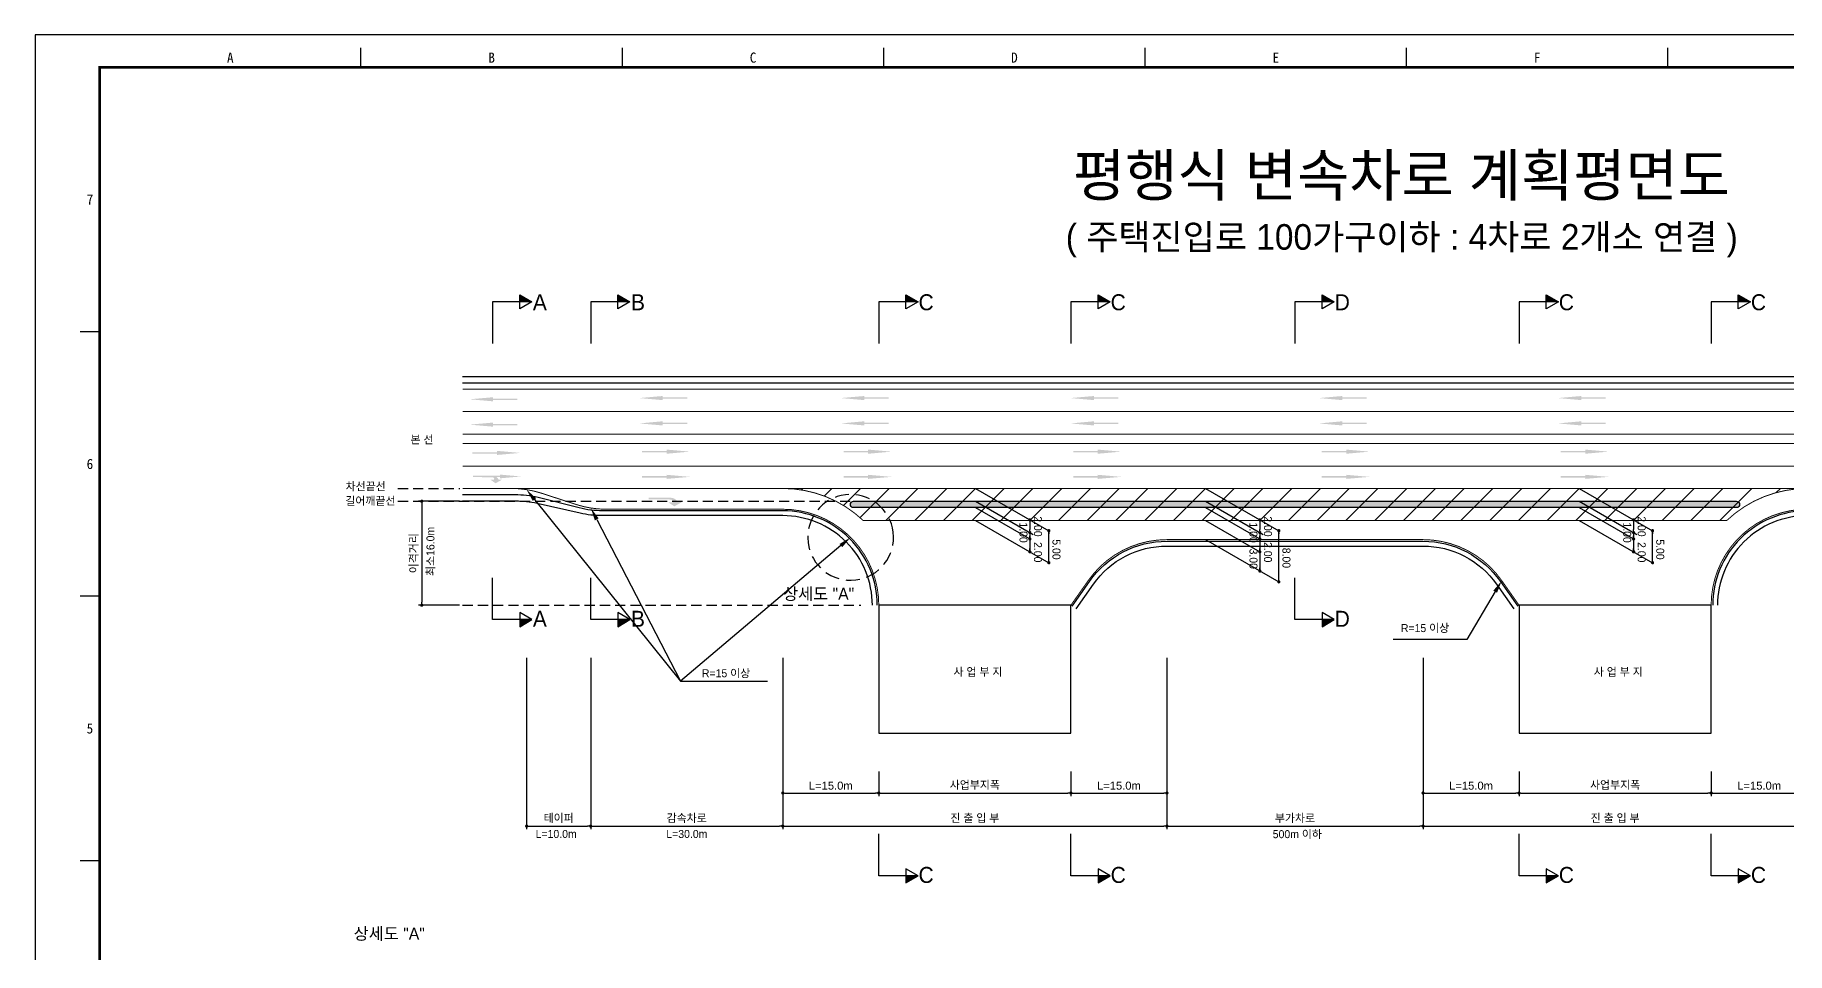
# Model space of a CAD drawing. Header units: millimetres. Extents: x 450 to 874, y -13 to 286.
# Drawn here: x 450.2 to 723.9, y 143.1 to 286.5 of the extents above; entities that cross this region are included whole.
import ezdxf
from ezdxf.enums import TextEntityAlignment as Align

# ---------------------------------------------------------------- set-up
doc = ezdxf.new("R2010")
doc.units = ezdxf.units.MM
doc.linetypes.add('HIDDEN', pattern=[9.525, 6.35, -3.175])
for name, color, linetype in [('CC-GSTR-0004', 4, 'Continuous'), ('CM-LANE-0030', 30, 'Continuous'), ('CZ-DIMT-0002', 7, 'Continuous'), ('CZ-EXST-0002', 1, 'Continuous'), ('CZ-LIN1-0007', 7, 'Continuous'), ('CZ-LIN2-0003', 3, 'Continuous'), ('CZ-LINE-0001', 7, 'Continuous'), ('CZ-TEXT-BOX0', 7, 'Continuous'), ('TITLE', 7, 'Continuous')]:
    doc.layers.add(name, color=color, linetype=linetype)
doc.styles.add('돋움', font='')
doc.styles.add('돋음체', font='')
doc.styles.get('돋움').set_extended_font_data('Dotum')
doc.styles.get('돋음체').set_extended_font_data('DotumChe')

# ---------------------------------------------------------------- blocks, each defined once
blk = doc.blocks.new('_Dot')
at = {"color": 0, "linetype": 'ByBlock', "lineweight": -2}
blk.add_line((-0.5, 0), (-1, 0), dxfattribs=at)
at = {"color": 0, "linetype": 'ByBlock', "const_width": 0.5}
blk.add_lwpolyline([(-0.25, 0, 1), (0.25, 0, 1)], format="xyb", close=True, dxfattribs=at)

msp = doc.modelspace()

# ---------------------------------------------------------------- hatches: boundary and pattern name
at = {"layer": 'CM-LANE-0030'}
h = msp.add_hatch(dxfattribs=at)
h.set_pattern_fill('ANSI31', color=256, style=0)
h.set_pattern_definition([(45, (-1028.748, -0.339), (-2.245064, 2.245064), [])])
h.paths.add_polyline_path([(714.48, 210.64, -0.191871), (727.03, 215.64), (567.03, 215.64, -0.191871), (579.58, 210.64)])
at = {"layer": 'CZ-LIN1-0007'}
for points in [[(521.78, 229.89), (521.78, 229.68), (525.6, 229.68), (525.6, 229.46), (521.78, 229.46), (521.78, 229.25), (518.13, 229.57)], [(548.27, 230.08), (548.27, 229.87), (552.1, 229.87), (552.1, 229.66), (548.27, 229.66), (548.27, 229.44), (544.62, 229.76)], [(579.75, 230.08), (579.75, 229.87), (583.58, 229.87), (583.58, 229.66), (579.75, 229.66), (579.75, 229.44), (576.1, 229.76)], [(615.62, 230.08), (615.62, 229.87), (619.45, 229.87), (619.45, 229.66), (615.62, 229.66), (615.62, 229.44), (611.97, 229.76)], [(654.42, 230.08), (654.42, 229.87), (658.24, 229.87), (658.24, 229.66), (654.42, 229.66), (654.42, 229.44), (650.77, 229.76)], [(691.75, 230.08), (691.75, 229.87), (695.58, 229.87), (695.58, 229.66), (691.75, 229.66), (691.75, 229.44), (688.1, 229.76)], [(521.78, 225.93), (521.78, 225.72), (525.6, 225.72), (525.6, 225.5), (521.78, 225.5), (521.78, 225.29), (518.13, 225.61)], [(548.27, 226.13), (548.27, 225.91), (552.1, 225.91), (552.1, 225.7), (548.27, 225.7), (548.27, 225.48), (544.62, 225.8)], [(579.75, 226.13), (579.75, 225.91), (583.58, 225.91), (583.58, 225.7), (579.75, 225.7), (579.75, 225.48), (576.1, 225.8)], [(615.62, 226.13), (615.62, 225.91), (619.45, 225.91), (619.45, 225.7), (615.62, 225.7), (615.62, 225.48), (611.97, 225.8)], [(654.42, 226.13), (654.42, 225.91), (658.24, 225.91), (658.24, 225.7), (654.42, 225.7), (654.42, 225.48), (650.77, 225.8)], [(691.75, 226.13), (691.75, 225.91), (695.58, 225.91), (695.58, 225.7), (691.75, 225.7), (691.75, 225.48), (688.1, 225.8)], [(548.88, 221.71), (548.88, 221.49), (545.06, 221.49), (545.06, 221.28), (548.88, 221.28), (548.88, 221.06), (552.53, 221.39)], [(580.36, 221.71), (580.36, 221.49), (576.53, 221.49), (576.53, 221.28), (580.36, 221.28), (580.36, 221.06), (584.01, 221.39)], [(616.23, 221.71), (616.23, 221.49), (612.4, 221.49), (612.4, 221.28), (616.23, 221.28), (616.23, 221.06), (619.88, 221.39)], [(655.03, 221.71), (655.03, 221.49), (651.2, 221.49), (651.2, 221.28), (655.03, 221.28), (655.03, 221.06), (658.68, 221.39)], [(692.36, 221.71), (692.36, 221.49), (688.54, 221.49), (688.54, 221.28), (692.36, 221.28), (692.36, 221.06), (696.01, 221.39)], [(522.39, 221.51), (522.39, 221.3), (518.56, 221.3), (518.56, 221.09), (522.39, 221.08), (522.39, 220.87), (526.04, 221.19)], [(521.75, 217.63, -0.267976), (522.65, 217.02), (523.21, 217.02), (522.17, 216.45), (521.34, 217.02), (521.95, 217.02, 0.504994), (521.68, 217.39), (518.63, 217.41), (518.63, 217.65)], [(522.88, 217.8), (522.88, 217.61), (519.45, 217.61), (519.45, 217.42), (522.88, 217.42), (522.88, 217.22), (526.15, 217.51)], [(548.88, 217.77), (548.88, 217.56), (545.06, 217.56), (545.06, 217.34), (548.88, 217.34), (548.88, 217.13), (552.53, 217.45)], [(580.36, 217.77), (580.36, 217.56), (576.53, 217.56), (576.53, 217.34), (580.36, 217.34), (580.36, 217.13), (584.01, 217.45)], [(616.23, 217.77), (616.23, 217.56), (612.4, 217.56), (612.4, 217.34), (616.23, 217.34), (616.23, 217.13), (619.88, 217.45)], [(655.03, 217.77), (655.03, 217.56), (651.2, 217.56), (651.2, 217.34), (655.03, 217.34), (655.03, 217.13), (658.68, 217.45)], [(692.36, 217.77), (692.36, 217.56), (688.54, 217.56), (688.54, 217.34), (692.36, 217.34), (692.36, 217.13), (696.01, 217.45)], [(549.6, 214.18, -0.267976), (550.63, 213.5), (551.26, 213.5), (550.09, 212.84), (549.14, 213.49), (549.84, 213.49, 0.504994), (549.53, 213.91), (546.06, 213.93), (546.07, 214.2)]]:
    msp.add_hatch(color=256, dxfattribs=at).paths.add_polyline_path(points)
at = {"layer": 'CZ-LIN2-0003'}
h = msp.add_hatch(dxfattribs=at)
h.set_pattern_fill('CROSS', color=256, scale=0.075, style=0)
h.set_pattern_definition([(0, (-1028.74813, -0.3389), (0.47625, 0.47625), [0.238125, -0.714375]), (90, (-1028.62907, -0.45796), (-0.47625, 0.47625), [0.238125, -0.714375])])
h.paths.add_polyline_path([(715.96, 213.64), (578.1, 213.64, 0.732581), (577.81, 212.73, -0.002096), (577.94, 212.64), (716.12, 212.64, -0.002096), (716.25, 212.73, 0.732581)])
at = {"layer": 'CZ-LINE-0001'}
for points in [[(525.94, 245.91), (525.94, 244.81), (527.84, 244.81)], [(541.27, 245.91), (541.27, 244.81), (543.17, 244.81)], [(586.27, 245.91), (586.27, 244.81), (588.17, 244.81)], [(616.27, 245.91), (616.27, 244.81), (618.17, 244.81)], [(651.27, 245.91), (651.27, 244.81), (653.17, 244.81)], [(686.27, 245.91), (686.27, 244.81), (688.17, 244.81)], [(716.27, 245.91), (716.27, 244.81), (718.17, 244.81)], [(527.84, 195.14), (525.94, 195.14), (525.94, 194.04)], [(543.17, 195.14), (541.27, 195.14), (541.27, 194.04)], [(653.17, 195.14), (651.27, 195.14), (651.27, 194.04)], [(588.17, 155.12), (586.27, 155.12), (586.27, 154.02)], [(618.17, 155.12), (616.27, 155.12), (616.27, 154.02)], [(688.17, 155.12), (686.27, 155.12), (686.27, 154.02)], [(718.17, 155.12), (716.27, 155.12), (716.27, 154.02)]]:
    msp.add_hatch(color=256, dxfattribs=at).paths.add_polyline_path(points)

# ---------------------------------------------------------------- linework, layer by layer
at = {"color": 0, "linetype": 'ByBlock', "lineweight": -2}
for p, q in [((605.63, 210.49), (605.63, 210.24)), ((605.63, 208.99), (605.63, 209.24)), ((605.63, 208.49), (605.63, 208.24)), ((605.63, 207.99), (605.63, 208.24)), ((608.59, 208.78), (608.59, 208.53)), ((641.55, 210.49), (641.55, 210.24)), ((641.55, 208.99), (641.55, 209.24)), ((641.55, 208.49), (641.55, 208.24)), ((641.55, 207.99), (641.55, 208.24)), ((644.51, 208.78), (644.51, 208.53)), ((699.92, 210.49), (699.92, 210.24)), ((699.92, 208.99), (699.92, 209.24)), ((699.92, 208.49), (699.92, 208.24)), ((699.92, 207.99), (699.92, 208.24)), ((702.88, 208.78), (702.88, 208.53)), ((605.63, 205.99), (605.63, 206.24)), ((641.55, 205.99), (641.55, 206.24)), ((699.92, 205.99), (699.92, 206.24)), ((608.59, 204.28), (608.59, 204.53)), ((641.55, 202.99), (641.55, 203.24)), ((702.88, 204.28), (702.88, 204.53)), ((644.51, 201.28), (644.51, 201.53))]:
    msp.add_line(p, q, dxfattribs=at)
at = {"color": 0, "linetype": 'ByBlock', "const_width": 0.25}
for points in [[(605.63, 210.61, 1), (605.63, 210.86, 1)], [(641.55, 210.61, 1), (641.55, 210.86, 1)], [(699.92, 210.61, 1), (699.92, 210.86, 1)], [(605.63, 208.86, 1), (605.63, 208.61, 1)], [(605.63, 208.61, 1), (605.63, 208.86, 1)], [(605.63, 207.86, 1), (605.63, 207.61, 1)], [(608.59, 208.91, 1), (608.59, 209.16, 1)], [(641.55, 208.61, 1), (641.55, 208.86, 1)], [(641.55, 208.86, 1), (641.55, 208.61, 1)], [(641.55, 207.86, 1), (641.55, 207.61, 1)], [(644.51, 208.91, 1), (644.51, 209.16, 1)], [(699.92, 208.61, 1), (699.92, 208.86, 1)], [(699.92, 208.86, 1), (699.92, 208.61, 1)], [(699.92, 207.86, 1), (699.92, 207.61, 1)], [(702.88, 208.91, 1), (702.88, 209.16, 1)], [(605.63, 205.86, 1), (605.63, 205.61, 1)], [(641.55, 205.86, 1), (641.55, 205.61, 1)], [(699.92, 205.86, 1), (699.92, 205.61, 1)], [(608.59, 204.16, 1), (608.59, 203.91, 1)], [(641.55, 202.86, 1), (641.55, 202.61, 1)], [(702.88, 204.16, 1), (702.88, 203.91, 1)], [(644.51, 201.16, 1), (644.51, 200.91, 1)]]:
    msp.add_lwpolyline(points, format="xyb", close=True, dxfattribs=at)
at = {"layer": 'CC-GSTR-0004'}
for p, q in [((517.03, 233.14), (817.03, 233.14)), ((517.03, 232.14), (817.03, 232.14))]:
    msp.add_line(p, q, dxfattribs=at)
for points in [[(581.78, 197.39, 0.414214), (567.03, 212.14), (538.87, 212.14, -0.061321), (535.24, 212.59), (528.82, 214.2, 0.061321), (525.18, 214.64), (517.03, 214.64)], [(581.03, 197.39, 0.414214), (567.03, 211.39), (538.69, 211.39, -0.055385), (535.4, 211.76), (528.65, 213.28), (528.65, 213.28, 0.055385), (525.36, 213.64), (517.03, 213.64)], [(817.03, 214.64), (807.96, 214.64, 0.031099), (806.1, 214.53), (806.1, 214.53), (787.95, 212.26), (787.95, 212.26, -0.031099), (786.09, 212.14), (727.03, 212.14, 0.414214), (712.28, 197.39)], [(817.03, 213.64), (807.87, 213.64), (807.87, 213.64, 0.028015), (806.19, 213.55), (806.19, 213.55), (787.86, 211.49, -0.028015), (786.19, 211.39), (786.19, 211.39), (727.03, 211.39, 0.414214), (713.03, 197.39)], [(612.23, 197.25), (614.93, 201.09, -0.245085), (627.03, 207.39), (667.03, 207.39, -0.245085), (679.12, 201.09), (681.82, 197.25)], [(612.85, 196.82), (615.55, 200.66, -0.245113), (627.03, 206.64), (667.03, 206.64, -0.245113), (678.51, 200.66), (681.21, 196.82)]]:
    msp.add_lwpolyline(points, format="xyb", dxfattribs=at)
at = {"layer": 'CM-LANE-0030', "const_width": 0.15}
for points in [[(517.03, 224.14), (817.03, 224.14)], [(517.03, 222.64), (817.03, 222.64)]]:
    msp.add_lwpolyline(points, dxfattribs=at)
msp.add_lwpolyline([(579.58, 210.64, 0.191871), (567.03, 215.64), (727.03, 215.64, 0.191871), (714.48, 210.64)], format="xyb", close=True, dxfattribs=at)
at = {"layer": 'CZ-EXST-0002', "color": 30}
msp.add_line((627.03, 215.64), (627.03, 215.64), dxfattribs=at)
at = {"layer": 'CZ-LIN1-0007', "const_width": 0.15}
for points in [[(517.03, 231.14), (817.03, 231.14)], [(545.84, 215.64), (567.03, 215.64)]]:
    msp.add_lwpolyline(points, dxfattribs=at)
at = {"layer": 'CZ-LIN1-0007', "linetype": 'HIDDEN', "const_width": 0.15}
for points in [[(517.03, 227.64), (817.03, 227.64)], [(517.03, 219.14), (817.03, 219.14)], [(524.65, 215.64), (545.84, 215.64)]]:
    msp.add_lwpolyline(points, dxfattribs=at)
at = {"layer": 'CZ-LIN1-0007', "const_width": 0.15}
for points in [[(582.03, 197.39, 0.414214), (567.03, 212.39), (539.4, 212.39), (539.4, 212.39, -0.07872), (534.77, 213.13), (534.77, 213.13), (529.29, 214.91), (529.29, 214.91, 0.07872), (524.65, 215.64), (524.65, 215.64), (517.03, 215.64)], [(817.03, 215.64), (808.24, 215.64, 0.040295), (805.83, 215.45), (805.83, 215.45), (788.22, 212.59), (788.22, 212.59, -0.040295), (785.82, 212.39), (785.82, 212.39), (727.03, 212.39, 0.414214), (712.03, 197.39)], [(612.03, 197.39), (614.73, 201.23, -0.245076), (627.03, 207.64), (667.03, 207.64, -0.245076), (679.33, 201.23), (682.03, 197.39)]]:
    msp.add_lwpolyline(points, format="xyb", dxfattribs=at)
at = {"layer": 'CZ-LIN2-0003'}
msp.add_lwpolyline([(577.81, 212.73, -0.732581), (578.1, 213.64), (715.96, 213.64, -0.732581), (716.25, 212.73, 0.002096), (716.12, 212.64), (577.94, 212.64, 0.002096)], format="xyb", close=True, dxfattribs=at)
for points in [[(612.03, 197.39), (582.03, 197.39), (582.03, 177.39), (612.03, 177.39)], [(712.03, 197.39), (682.03, 197.39), (682.03, 177.39), (712.03, 177.39)]]:
    msp.add_lwpolyline(points, close=True, dxfattribs=at)
at = {"layer": 'CZ-LINE-0001'}
for p, q in [((527.84, 244.81), (521.7, 244.81)), ((521.7, 244.81), (521.7, 238.27)), ((525.94, 243.71), (525.94, 245.91)), ((525.94, 245.91), (527.84, 244.81)), ((527.84, 244.81), (525.94, 243.71)), ((543.17, 244.81), (537.03, 244.81)), ((537.03, 244.81), (537.03, 238.27)), ((541.27, 243.71), (541.27, 245.91)), ((541.27, 245.91), (543.17, 244.81)), ((543.17, 244.81), (541.27, 243.71)), ((588.17, 244.81), (582.03, 244.81)), ((582.03, 244.81), (582.03, 238.27)), ((586.27, 243.71), (586.27, 245.91)), ((586.27, 245.91), (588.17, 244.81)), ((588.17, 244.81), (586.27, 243.71)), ((618.17, 244.81), (612.03, 244.81)), ((612.03, 244.81), (612.03, 238.27)), ((616.27, 243.71), (616.27, 245.91)), ((616.27, 245.91), (618.17, 244.81)), ((618.17, 244.81), (616.27, 243.71)), ((653.17, 244.81), (647.03, 244.81)), ((647.03, 244.81), (647.03, 238.27)), ((651.27, 243.71), (651.27, 245.91)), ((651.27, 245.91), (653.17, 244.81)), ((653.17, 244.81), (651.27, 243.71)), ((688.17, 244.81), (682.03, 244.81)), ((682.03, 244.81), (682.03, 238.27)), ((686.27, 243.71), (686.27, 245.91)), ((686.27, 245.91), (688.17, 244.81)), ((688.17, 244.81), (686.27, 243.71)), ((718.17, 244.81), (712.03, 244.81)), ((712.03, 244.81), (712.03, 238.27)), ((716.27, 243.71), (716.27, 245.91)), ((716.27, 245.91), (718.17, 244.81)), ((718.17, 244.81), (716.27, 243.71)), ((516.53, 213.64), (510.15, 213.64)), ((597.13, 215.64), (608.59, 209.03)), ((597.13, 213.64), (606.13, 208.45)), ((633.06, 215.64), (644.51, 209.03)), ((633.06, 213.64), (642.05, 208.45)), ((691.43, 215.64), (702.88, 209.03)), ((691.43, 213.64), (700.42, 208.45)), ((510.65, 213.14), (510.65, 197.89)), ((597.13, 212.64), (605.63, 207.74)), ((633.06, 212.64), (641.55, 207.74)), ((691.43, 212.64), (699.92, 207.74)), ((597.13, 210.64), (608.59, 204.03)), ((605.63, 210.24), (605.63, 209.24)), ((605.63, 208.24), (605.63, 205.74)), ((608.59, 204.03), (608.59, 209.03)), ((633.06, 210.64), (641.55, 205.74)), ((641.55, 210.24), (641.55, 209.24)), ((641.55, 208.24), (641.55, 202.74)), ((644.51, 201.03), (644.51, 209.03)), ((691.43, 210.64), (702.88, 204.03)), ((699.92, 210.24), (699.92, 209.24)), ((699.92, 208.24), (699.92, 205.74)), ((702.88, 204.03), (702.88, 209.03)), ((633.06, 207.64), (644.51, 201.03)), ((521.7, 195.14), (521.7, 201.68)), ((537.03, 195.14), (537.03, 201.68)), ((647.03, 195.14), (647.03, 201.68)), ((516.53, 197.39), (510.15, 197.39)), ((527.84, 195.14), (521.7, 195.14)), ((527.84, 195.14), (525.94, 196.24)), ((525.94, 196.24), (525.94, 194.04)), ((525.94, 194.04), (527.84, 195.14)), ((543.17, 195.14), (537.03, 195.14)), ((543.17, 195.14), (541.27, 196.24)), ((541.27, 196.24), (541.27, 194.04)), ((541.27, 194.04), (543.17, 195.14)), ((653.17, 195.14), (647.03, 195.14)), ((653.17, 195.14), (651.27, 196.24)), ((651.27, 196.24), (651.27, 194.04)), ((651.27, 194.04), (653.17, 195.14)), ((527.03, 189.15), (527.03, 162.38)), ((537.03, 189.15), (537.03, 162.38)), ((537.03, 189.15), (537.03, 162.38)), ((567.03, 189.15), (567.03, 162.38)), ((627.03, 189.15), (627.03, 162.38)), ((667.03, 189.15), (667.03, 162.38)), ((551.04, 185.55), (564.65, 185.55)), ((567.03, 171.43), (567.03, 162.38)), ((567.03, 171.43), (567.03, 167.55)), ((582.03, 171.43), (582.03, 167.55)), ((582.03, 171.43), (582.03, 167.55)), ((612.03, 171.43), (612.03, 167.55)), ((612.03, 171.43), (612.03, 167.55)), ((627.03, 171.43), (627.03, 162.38)), ((627.03, 171.43), (627.03, 167.55)), ((667.03, 171.43), (667.03, 167.55)), ((667.03, 171.43), (667.03, 162.38)), ((682.03, 171.43), (682.03, 167.55)), ((682.03, 171.43), (682.03, 167.55)), ((712.03, 171.43), (712.03, 167.55)), ((712.03, 171.43), (712.03, 167.55)), ((567.53, 168.05), (581.53, 168.05)), ((582.53, 168.05), (611.53, 168.05)), ((612.53, 168.05), (626.53, 168.05)), ((667.53, 168.05), (681.53, 168.05)), ((682.53, 168.05), (711.53, 168.05)), ((712.53, 168.05), (726.53, 168.05)), ((527.53, 162.88), (536.53, 162.88)), ((537.53, 162.88), (566.53, 162.88)), ((567.53, 162.88), (626.53, 162.88)), ((582.03, 155.12), (582.03, 161.66)), ((612.03, 155.12), (612.03, 161.66)), ((627.53, 162.88), (666.53, 162.88)), ((667.53, 162.88), (726.53, 162.88)), ((682.03, 155.12), (682.03, 161.66)), ((712.03, 155.12), (712.03, 161.66)), ((588.17, 155.12), (586.27, 156.22)), ((586.27, 156.22), (586.27, 154.02)), ((618.17, 155.12), (616.27, 156.22)), ((616.27, 156.22), (616.27, 154.02)), ((688.17, 155.12), (686.27, 156.22)), ((686.27, 156.22), (686.27, 154.02)), ((718.17, 155.12), (716.27, 156.22)), ((716.27, 156.22), (716.27, 154.02)), ((588.17, 155.12), (582.03, 155.12)), ((586.27, 154.02), (588.17, 155.12)), ((618.17, 155.12), (612.03, 155.12)), ((616.27, 154.02), (618.17, 155.12)), ((688.17, 155.12), (682.03, 155.12)), ((686.27, 154.02), (688.17, 155.12)), ((718.17, 155.12), (712.03, 155.12)), ((716.27, 154.02), (718.17, 155.12))]:
    msp.add_line(p, q, dxfattribs=at)
at = {"layer": 'CZ-LINE-0001', "linetype": 'HIDDEN', "ltscale": 0.25}
for p, q in [((506.92, 215.64), (516.58, 215.64)), ((506.92, 213.64), (578.51, 213.64)), ((517.03, 197.39), (579.22, 197.39))]:
    msp.add_line(p, q, dxfattribs=at)
at = {"layer": 'CZ-LINE-0001', "linetype": 'HIDDEN', "ltscale": 0.35}
msp.add_line((584.29, 208.79), (584.29, 208.79), dxfattribs=at)
at = {"layer": 'CZ-LINE-0001'}
for points in [[(528.25, 213.9), (551.04, 185.55)], [(537.98, 210.8), (551.04, 185.55)], [(576.11, 206.71), (551.04, 185.55)], [(678.3, 199.51), (673.85, 192.05), (662.37, 192.05)]]:
    msp.add_lwpolyline(points, dxfattribs=at)
at = {"layer": 'CZ-LINE-0001', "linetype": 'HIDDEN', "ltscale": 0.35}
msp.add_arc((577.63, 208), 6.7, 6.7667, 6.749, dxfattribs=at)
at = {"layer": 'CZ-LINE-0001'}
for points in [[(527.99, 213.69), (527, 215.46), (528.51, 214.11)], [(537.68, 210.65), (537.06, 212.58), (538.27, 210.96)], [(575.89, 206.96), (577.63, 208), (576.32, 206.46)], [(678.02, 199.68), (679.33, 201.23), (678.59, 199.34)]]:
    msp.add_solid(points, dxfattribs=at)
at = {"layer": 'TITLE', "color": 7, "linetype": 'Continuous'}
for p, q in [((501.15, 281.45), (501.15, 284.47)), ((541.98, 281.45), (541.98, 284.47)), ((582.8, 281.45), (582.8, 284.47)), ((623.63, 281.45), (623.63, 284.47)), ((664.45, 281.45), (664.45, 284.47)), ((705.27, 281.45), (705.27, 284.47)), ((460.33, 240.12), (457.3, 240.12)), ((460.33, 198.79), (457.3, 198.79)), ((460.33, 157.46), (457.3, 157.46))]:
    msp.add_line(p, q, dxfattribs=at)
at = {"layer": 'TITLE'}
msp.add_lwpolyline([(450.25, -12.89), (873.61, -12.89), (873.61, 286.49), (450.25, 286.49)], close=True, dxfattribs=at)
at = {"layer": 'TITLE', "linetype": 'Continuous', "const_width": 0.403}
msp.add_lwpolyline([(460.33, -7.86), (460.33, 281.45), (868.57, 281.45), (868.57, -7.86)], close=True, dxfattribs=at)

# ---------------------------------------------------------------- block references
at = {"layer": 'CZ-LINE-0001', "xscale": 0.5, "yscale": 0.5, "zscale": 0.5}
for p, rotation in [((510.65, 213.64), 90), ((510.65, 197.39), 270), ((567.03, 168.05), 180), ((582.03, 168.05), 180), ((612.03, 168.05), 180), ((667.03, 168.05), 180), ((682.03, 168.05), 180), ((712.03, 168.05), 180), ((527.03, 162.88), 180), ((537.03, 162.88), 180), ((567.03, 162.88), 180), ((627.03, 162.88), 180), ((667.03, 162.88), 180)]:
    msp.add_blockref('_Dot', p, dxfattribs=dict(at, rotation=rotation))
for p in [(582.03, 168.05), (612.03, 168.05), (627.03, 168.05), (682.03, 168.05), (712.03, 168.05), (537.03, 162.88), (567.03, 162.88), (627.03, 162.88), (667.03, 162.88)]:
    msp.add_blockref('_Dot', p, dxfattribs=at)

# ---------------------------------------------------------------- texts
at = {"layer": 'CZ-DIMT-0002', "style": '돋움'}
for s, height, p in [('A', 2.5, (529.09, 244.73)), ('B', 2.5, (544.42, 244.73)), ('C', 2.5, (589.42, 244.73)), ('C', 2.5, (619.42, 244.73)), ('D', 2.5, (654.42, 244.73)), ('C', 2.5, (689.42, 244.73)), ('C', 2.5, (719.42, 244.73)), ('본 선', 1.25, (510.69, 223.28)), ('차선끝선', 1.25, (501.89, 215.96)), ('길어깨끝선', 1.25, (502.63, 213.7)), ('상세도 "A"', 1.875, (572.63, 199.18)), ('A', 2.5, (529.09, 195.27)), ('B', 2.5, (544.42, 195.27)), ('D', 2.5, (654.42, 195.27)), ('R=15 이상', 1.25, (667.35, 193.82)), ('R=15 이상', 1.25, (558.18, 186.76)), ('사 업 부 지', 1.25, (597.52, 186.98)), ('사 업 부 지', 1.25, (697.52, 186.98)), ('L=10.0m', 1.25, (531.64, 161.65)), ('L=30.0m', 1.25, (552.05, 161.65)), ('500m 이하', 1.25, (647.4, 161.62)), ('C', 2.5, (589.42, 155.25)), ('C', 2.5, (619.42, 155.25)), ('C', 2.5, (689.42, 155.25)), ('C', 2.5, (719.42, 155.25))]:
    msp.add_text(s, height=height, dxfattribs=at).set_placement(p, align=Align.MIDDLE_CENTER)
msp.add_text('최소16.0m', height=1.25, rotation=90, dxfattribs=at).set_placement((512.63, 201.96))
at = {"layer": 'CZ-DIMT-0002', "char_height": 1.25, "attachment_point": 5, "rotation": 270, "style": '돋움'}
for s, insert in [('\\A1;2.00', (606.88, 209.7)), ('\\A1;2.00', (642.8, 209.7)), ('\\A1;2.00', (701.17, 209.7)), ('1.00', (604.62, 208.74)), ('1.00', (640.54, 208.74)), ('1.00', (698.91, 208.74)), ('2.00', (606.88, 205.67)), ('5.00', (609.77, 206.1)), ('3.00', (640.54, 204.65)), ('2.00', (642.8, 205.67)), ('8.00', (645.69, 204.78)), ('2.00', (701.17, 205.67)), ('5.00', (704.07, 206.1))]:
    msp.add_mtext(s, dxfattribs=dict(at, insert=insert))
at = {"layer": 'CZ-LINE-0001', "insert": (509.45, 205.52), "char_height": 1.25, "attachment_point": 5, "rotation": 90, "style": '돋움'}
msp.add_mtext('\\A1;이격거리', dxfattribs=at)
at = {"layer": 'CZ-LINE-0001', "char_height": 1.25, "attachment_point": 5, "style": '돋움'}
for s, insert in [('\\A1;{\\fArial|b0|i0|c0|p32;L=15.0m}', (574.53, 169.19)), ('\\A1;사업부지폭', (597.03, 169.24)), ('\\A1;{\\fArial|b0|i0|c0|p32;L=15.0m}', (619.53, 169.19)), ('\\A1;{\\fArial|b0|i0|c0|p32;L=15.0m}', (674.53, 169.19)), ('\\A1;사업부지폭', (697.03, 169.24)), ('\\A1;{\\fArial|b0|i0|c0|p32;L=15.0m}', (719.53, 169.19)), ('\\A1;테이퍼', (532.03, 164.07)), ('\\A1;감속차로', (552.03, 164.07)), ('\\A1;진 출 입 부', (597.03, 164.07)), ('\\A1;부가차로', (647.03, 164.07)), ('\\A1;진 출 입 부', (697.03, 164.07))]:
    msp.add_mtext(s, dxfattribs=dict(at, insert=insert))
at = {"layer": 'CZ-TEXT-BOX0', "style": '돋움'}
msp.add_text('상세도 "A"', height=1.875, dxfattribs=at).set_placement((505.57, 146.08), align=Align.MIDDLE_CENTER)
at = {"layer": 'TITLE', "color": 3, "linetype": 'Continuous', "style": '돋음체'}
for s, p in [('A', (480.74, 282.96)), ('B', (521.56, 282.96)), ('C', (562.39, 282.96)), ('D', (603.21, 282.96)), ('E', (644.04, 282.96)), ('F', (684.86, 282.96)), ('7', (458.82, 260.79)), ('6', (458.82, 219.46)), ('5', (458.82, 178.13))]:
    msp.add_text(s, height=1.59, dxfattribs=at).set_placement(p, align=Align.MIDDLE)
at = {"layer": 'TITLE', "style": '돋움'}
for s, height, p in [('평행식 변속차로 계획평면도', 6.5, (663.66, 264.57)), ('( 주택진입로 100가구이하 : 4차로 2개소 연결 )', 4, (663.71, 254.94))]:
    msp.add_text(s, height=height, dxfattribs=at).set_placement(p, align=Align.MIDDLE_CENTER)

doc.saveas('drawing.dxf')
